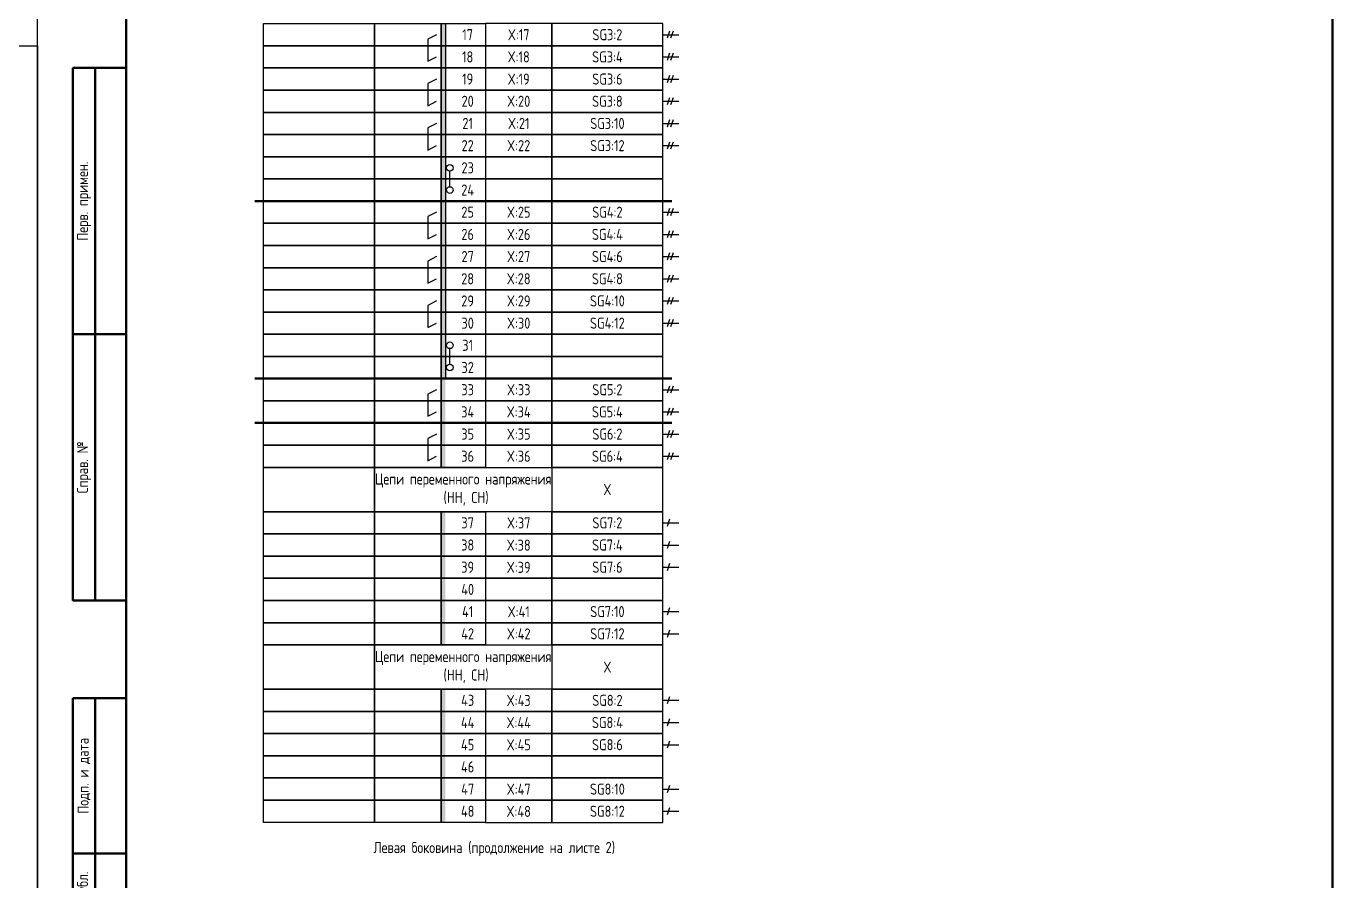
# Model space of a CAD drawing. Header units: millimetres. Extents: x -1117 to 4405, y -90 to 586.
# Drawn here: x 1257.5 to 1554.5, y 108.9 to 301.4 of the extents above; entities that cross this region are included whole.
import ezdxf

# ---------------------------------------------------------------- set-up
doc = ezdxf.new("R2010")
doc.units = ezdxf.units.MM
doc.styles.add('Gost_type_A', font='GOST_A.TTF')

# ---------------------------------------------------------------- blocks, each defined once
blk = doc.blocks.new('Формат_А3')
blk.add_lwpolyline([(-420, 297), (0, 297), (0, 0), (-420, 0)], close=True)
blk = doc.blocks.new('Штамп левый верхний')
at = {"lineweight": 50}
for points in [[(-12, 0), (-7, 0), (-7, -60), (-12, -60)], [(-7, 0), (0, 0), (0, -60), (-7, -60)], [(-12, -60), (-7, -60), (-7, -120), (-12, -120)], [(-7, -60), (0, -60), (0, -120), (-7, -120)]]:
    blk.add_lwpolyline(points, close=True, dxfattribs=at)
at = {"char_height": 2.5, "width": 60, "attachment_point": 5, "rotation": 90, "style": 'Gost_type_A'}
for s, insert in [('Перв. примен.', (-9.5, -30)), ('Справ. №', (-9.5, -90))]:
    blk.add_mtext(s, dxfattribs=dict(at, insert=insert))
blk = doc.blocks.new('Штамп левый нижний')
at = {"lineweight": 50}
for points in [[(-12, 145), (-7, 145), (-7, 110), (-12, 110)], [(-7, 145), (0, 145), (0, 110), (-7, 110)], [(-12, 110), (-7, 110), (-7, 85), (-12, 85)], [(-7, 110), (0, 110), (0, 85), (-7, 85)], [(-12, 85), (-7, 85), (-7, 60), (-12, 60)], [(-7, 85), (0, 85), (0, 60), (-7, 60)], [(-12, 60), (-7, 60), (-7, 25), (-12, 25)], [(-7, 60), (0, 60), (0, 25), (-7, 25)], [(-12, 25), (-7, 25), (-7, 0), (-12, 0)], [(-7, 25), (0, 25), (0, 0), (-7, 0)]]:
    blk.add_lwpolyline(points, close=True, dxfattribs=at)
at = {"char_height": 2.5, "attachment_point": 5, "rotation": 90, "style": 'Gost_type_A'}
for s, insert, width in [('Подп. и дата', (-9.5, 127.5), 35), ('Инв. № дубл.', (-9.5, 97.5), 25), ('Взам. инв. №', (-9.5, 72.5), 25), ('Подп. и дата', (-9.5, 42.5), 35), ('Инв. N подл.', (-9.5, 12.5), 25)]:
    blk.add_mtext(s, dxfattribs=dict(at, insert=insert, width=width))

msp = doc.modelspace()

# ---------------------------------------------------------------- hatches: boundary and pattern name
h = msp.add_hatch(color=256)
h.dxf.hatch_style = 1
h.paths.add_polyline_path([(1352, 302), (1351, 302), (1351, 262), (1352, 262)])
h = msp.add_hatch(color=256)
h.dxf.hatch_style = 1
h.paths.add_polyline_path([(1352, 262), (1351, 262), (1351, 202), (1352, 202)])
h = msp.add_hatch(color=7)
h.dxf.hatch_style = 1
h.paths.add_polyline_path([(1352, 192), (1351, 192), (1351, 162), (1352, 162)])
h = msp.add_hatch(color=7)
h.dxf.hatch_style = 1
h.paths.add_polyline_path([(1352, 152), (1351, 152), (1351, 122), (1352, 122)])

# ---------------------------------------------------------------- linework, layer by layer
for p, q in [((1402.54, 300.31), (1401.96, 298.69)), ((1403.33, 300.31), (1402.75, 298.69)), ((1401, 299.5), (1404.62, 299.5)), ((1401, 294.5), (1404.62, 294.5)), ((1402.54, 295.31), (1401.96, 293.69)), ((1403.33, 295.31), (1402.75, 293.69)), ((1401, 289.5), (1404.62, 289.5)), ((1402.54, 290.31), (1401.96, 288.69)), ((1403.33, 290.31), (1402.75, 288.69)), ((1402.54, 285.31), (1401.96, 283.69)), ((1403.33, 285.31), (1402.75, 283.69)), ((1401, 284.5), (1404.62, 284.5)), ((1401, 279.5), (1404.62, 279.5)), ((1402.54, 280.31), (1401.96, 278.69)), ((1403.33, 280.31), (1402.75, 278.69)), ((1401, 274.5), (1404.62, 274.5)), ((1402.54, 275.31), (1401.96, 273.69)), ((1403.33, 275.31), (1402.75, 273.69)), ((1353, 265.25), (1353, 268.75)), ((1401, 259.5), (1404.62, 259.5)), ((1402.54, 260.31), (1401.96, 258.69)), ((1403.33, 260.31), (1402.75, 258.69)), ((1401, 254.5), (1404.62, 254.5)), ((1402.54, 255.31), (1401.96, 253.69)), ((1403.33, 255.31), (1402.75, 253.69)), ((1401, 249.5), (1404.62, 249.5)), ((1402.54, 250.31), (1401.96, 248.69)), ((1403.33, 250.31), (1402.75, 248.69)), ((1401, 244.5), (1404.62, 244.5)), ((1402.54, 245.31), (1401.96, 243.69)), ((1403.33, 245.31), (1402.75, 243.69)), ((1401, 239.5), (1404.62, 239.5)), ((1402.54, 240.31), (1401.96, 238.69)), ((1403.33, 240.31), (1402.75, 238.69)), ((1402.54, 235.31), (1401.96, 233.69)), ((1403.33, 235.31), (1402.75, 233.69)), ((1401, 234.5), (1404.62, 234.5)), ((1353, 225.25), (1353, 228.75)), ((1402.54, 220.31), (1401.96, 218.69)), ((1403.33, 220.31), (1402.75, 218.69)), ((1401, 219.5), (1404.62, 219.5)), ((1401, 214.5), (1404.62, 214.5)), ((1402.54, 215.31), (1401.96, 213.69)), ((1403.33, 215.31), (1402.75, 213.69)), ((1401, 209.5), (1404.62, 209.5)), ((1402.54, 210.31), (1401.96, 208.69)), ((1403.33, 210.31), (1402.75, 208.69)), ((1402.54, 205.31), (1401.96, 203.69)), ((1403.33, 205.31), (1402.75, 203.69)), ((1401, 204.5), (1404.62, 204.5)), ((1402.54, 190.31), (1401.96, 188.69)), ((1401, 189.5), (1404.62, 189.5)), ((1401, 184.5), (1404.62, 184.5)), ((1402.54, 185.31), (1401.96, 183.69)), ((1401, 179.5), (1404.62, 179.5)), ((1402.54, 180.31), (1401.96, 178.69)), ((1401, 169.5), (1404.62, 169.5)), ((1402.54, 170.31), (1401.96, 168.69)), ((1401, 164.5), (1404.62, 164.5)), ((1402.54, 165.31), (1401.96, 163.69)), ((1401, 149.5), (1404.62, 149.5)), ((1402.54, 150.31), (1401.96, 148.69)), ((1401, 144.5), (1404.62, 144.5)), ((1402.54, 145.31), (1401.96, 143.69)), ((1402.54, 140.31), (1401.96, 138.69)), ((1401, 139.5), (1404.62, 139.5)), ((1401, 129.5), (1404.62, 129.5)), ((1402.54, 130.31), (1401.96, 128.69)), ((1402.54, 125.31), (1401.96, 123.69)), ((1401, 124.5), (1404.62, 124.5))]:
    msp.add_line(p, q)
at = {"lineweight": 50}
for p, q in [((1309, 262), (1403, 262)), ((1309, 222), (1403, 222)), ((1309, 212), (1403, 212))]:
    msp.add_line(p, q, dxfattribs=at)
for points in [[(1557, 420), (1557, 0), (1260, 0), (1260, 420)], [(1311, 302), (1336, 302), (1336, 297), (1311, 297)], [(1336, 302), (1351, 302), (1351, 297), (1336, 297)], [(1351, 302), (1361, 302), (1361, 297), (1351, 297)], [(1376, 302), (1361, 302), (1361, 297), (1376, 297)], [(1401, 302), (1376, 302), (1376, 297), (1401, 297)], [(1311, 297), (1336, 297), (1336, 292), (1311, 292)], [(1336, 297), (1351, 297), (1351, 292), (1336, 292)], [(1351, 297), (1361, 297), (1361, 292), (1351, 292)], [(1376, 297), (1361, 297), (1361, 292), (1376, 292)], [(1401, 297), (1376, 297), (1376, 292), (1401, 292)], [(1311, 292), (1336, 292), (1336, 287), (1311, 287)], [(1336, 292), (1351, 292), (1351, 287), (1336, 287)], [(1351, 292), (1361, 292), (1361, 287), (1351, 287)], [(1376, 292), (1361, 292), (1361, 287), (1376, 287)], [(1401, 292), (1376, 292), (1376, 287), (1401, 287)], [(1311, 287), (1336, 287), (1336, 282), (1311, 282)], [(1336, 287), (1351, 287), (1351, 282), (1336, 282)], [(1351, 287), (1361, 287), (1361, 282), (1351, 282)], [(1376, 287), (1361, 287), (1361, 282), (1376, 282)], [(1401, 287), (1376, 287), (1376, 282), (1401, 282)], [(1311, 282), (1336, 282), (1336, 277), (1311, 277)], [(1336, 282), (1351, 282), (1351, 277), (1336, 277)], [(1351, 282), (1361, 282), (1361, 277), (1351, 277)], [(1376, 282), (1361, 282), (1361, 277), (1376, 277)], [(1401, 282), (1376, 282), (1376, 277), (1401, 277)], [(1311, 277), (1336, 277), (1336, 272), (1311, 272)], [(1336, 277), (1351, 277), (1351, 272), (1336, 272)], [(1351, 277), (1361, 277), (1361, 272), (1351, 272)], [(1376, 277), (1361, 277), (1361, 272), (1376, 272)], [(1401, 277), (1376, 277), (1376, 272), (1401, 272)], [(1311, 272), (1336, 272), (1336, 267), (1311, 267)], [(1336, 272), (1351, 272), (1351, 267), (1336, 267)], [(1351, 272), (1361, 272), (1361, 267), (1351, 267)], [(1376, 272), (1361, 272), (1361, 267), (1376, 267)], [(1401, 272), (1376, 272), (1376, 267), (1401, 267)], [(1311, 267), (1336, 267), (1336, 262), (1311, 262)], [(1336, 267), (1351, 267), (1351, 262), (1336, 262)], [(1351, 267), (1361, 267), (1361, 262), (1351, 262)], [(1376, 267), (1361, 267), (1361, 262), (1376, 262)], [(1401, 267), (1376, 267), (1376, 262), (1401, 262)], [(1311, 262), (1336, 262), (1336, 257), (1311, 257)], [(1336, 262), (1351, 262), (1351, 257), (1336, 257)], [(1351, 262), (1361, 262), (1361, 257), (1351, 257)], [(1376, 262), (1361, 262), (1361, 257), (1376, 257)], [(1401, 262), (1376, 262), (1376, 257), (1401, 257)], [(1311, 257), (1336, 257), (1336, 252), (1311, 252)], [(1336, 257), (1351, 257), (1351, 252), (1336, 252)], [(1351, 257), (1361, 257), (1361, 252), (1351, 252)], [(1376, 257), (1361, 257), (1361, 252), (1376, 252)], [(1401, 257), (1376, 257), (1376, 252), (1401, 252)], [(1311, 252), (1336, 252), (1336, 247), (1311, 247)], [(1336, 252), (1351, 252), (1351, 247), (1336, 247)], [(1351, 252), (1361, 252), (1361, 247), (1351, 247)], [(1376, 252), (1361, 252), (1361, 247), (1376, 247)], [(1401, 252), (1376, 252), (1376, 247), (1401, 247)], [(1311, 247), (1336, 247), (1336, 242), (1311, 242)], [(1336, 247), (1351, 247), (1351, 242), (1336, 242)], [(1351, 247), (1361, 247), (1361, 242), (1351, 242)], [(1376, 247), (1361, 247), (1361, 242), (1376, 242)], [(1401, 247), (1376, 247), (1376, 242), (1401, 242)], [(1311, 242), (1336, 242), (1336, 237), (1311, 237)], [(1336, 242), (1351, 242), (1351, 237), (1336, 237)], [(1351, 242), (1361, 242), (1361, 237), (1351, 237)], [(1376, 242), (1361, 242), (1361, 237), (1376, 237)], [(1401, 242), (1376, 242), (1376, 237), (1401, 237)], [(1311, 237), (1336, 237), (1336, 232), (1311, 232)], [(1336, 237), (1351, 237), (1351, 232), (1336, 232)], [(1351, 237), (1361, 237), (1361, 232), (1351, 232)], [(1376, 237), (1361, 237), (1361, 232), (1376, 232)], [(1401, 237), (1376, 237), (1376, 232), (1401, 232)], [(1311, 232), (1336, 232), (1336, 227), (1311, 227)], [(1336, 232), (1351, 232), (1351, 227), (1336, 227)], [(1351, 232), (1361, 232), (1361, 227), (1351, 227)], [(1376, 232), (1361, 232), (1361, 227), (1376, 227)], [(1401, 232), (1376, 232), (1376, 227), (1401, 227)], [(1311, 227), (1336, 227), (1336, 222), (1311, 222)], [(1336, 227), (1351, 227), (1351, 222), (1336, 222)], [(1351, 227), (1361, 227), (1361, 222), (1351, 222)], [(1376, 227), (1361, 227), (1361, 222), (1376, 222)], [(1401, 227), (1376, 227), (1376, 222), (1401, 222)], [(1311, 222), (1336, 222), (1336, 217), (1311, 217)], [(1336, 222), (1351, 222), (1351, 217), (1336, 217)], [(1351, 222), (1361, 222), (1361, 217), (1351, 217)], [(1376, 222), (1361, 222), (1361, 217), (1376, 217)], [(1401, 222), (1376, 222), (1376, 217), (1401, 217)], [(1311, 217), (1336, 217), (1336, 212), (1311, 212)], [(1336, 217), (1351, 217), (1351, 212), (1336, 212)], [(1351, 217), (1361, 217), (1361, 212), (1351, 212)], [(1376, 217), (1361, 217), (1361, 212), (1376, 212)], [(1401, 217), (1376, 217), (1376, 212), (1401, 212)], [(1311, 212), (1336, 212), (1336, 207), (1311, 207)], [(1336, 212), (1351, 212), (1351, 207), (1336, 207)], [(1351, 212), (1361, 212), (1361, 207), (1351, 207)], [(1376, 212), (1361, 212), (1361, 207), (1376, 207)], [(1401, 212), (1376, 212), (1376, 207), (1401, 207)], [(1311, 207), (1336, 207), (1336, 202), (1311, 202)], [(1336, 207), (1351, 207), (1351, 202), (1336, 202)], [(1351, 207), (1361, 207), (1361, 202), (1351, 202)], [(1376, 207), (1361, 207), (1361, 202), (1376, 202)], [(1401, 207), (1376, 207), (1376, 202), (1401, 202)], [(1311, 202), (1336, 202), (1336, 192), (1311, 192)], [(1336, 202), (1376, 202), (1376, 192), (1336, 192)], [(1401, 202), (1376, 202), (1376, 192), (1401, 192)], [(1311, 192), (1336, 192), (1336, 187), (1311, 187)], [(1336, 192), (1351, 192), (1351, 187), (1336, 187)], [(1351, 192), (1361, 192), (1361, 187), (1351, 187)], [(1376, 192), (1361, 192), (1361, 187), (1376, 187)], [(1401, 192), (1376, 192), (1376, 187), (1401, 187)], [(1311, 187), (1336, 187), (1336, 182), (1311, 182)], [(1336, 187), (1351, 187), (1351, 182), (1336, 182)], [(1351, 187), (1361, 187), (1361, 182), (1351, 182)], [(1376, 187), (1361, 187), (1361, 182), (1376, 182)], [(1401, 187), (1376, 187), (1376, 182), (1401, 182)], [(1311, 182), (1336, 182), (1336, 177), (1311, 177)], [(1336, 182), (1351, 182), (1351, 177), (1336, 177)], [(1351, 182), (1361, 182), (1361, 177), (1351, 177)], [(1376, 182), (1361, 182), (1361, 177), (1376, 177)], [(1401, 182), (1376, 182), (1376, 177), (1401, 177)], [(1311, 177), (1336, 177), (1336, 172), (1311, 172)], [(1336, 177), (1351, 177), (1351, 172), (1336, 172)], [(1351, 177), (1361, 177), (1361, 172), (1351, 172)], [(1376, 177), (1361, 177), (1361, 172), (1376, 172)], [(1401, 177), (1376, 177), (1376, 172), (1401, 172)], [(1311, 172), (1336, 172), (1336, 167), (1311, 167)], [(1336, 172), (1351, 172), (1351, 167), (1336, 167)], [(1351, 172), (1361, 172), (1361, 167), (1351, 167)], [(1376, 172), (1361, 172), (1361, 167), (1376, 167)], [(1401, 172), (1376, 172), (1376, 167), (1401, 167)], [(1311, 167), (1336, 167), (1336, 162), (1311, 162)], [(1336, 167), (1351, 167), (1351, 162), (1336, 162)], [(1351, 167), (1361, 167), (1361, 162), (1351, 162)], [(1376, 167), (1361, 167), (1361, 162), (1376, 162)], [(1401, 167), (1376, 167), (1376, 162), (1401, 162)], [(1311, 162), (1336, 162), (1336, 152), (1311, 152)], [(1336, 162), (1376, 162), (1376, 152), (1336, 152)], [(1401, 162), (1376, 162), (1376, 152), (1401, 152)], [(1311, 152), (1336, 152), (1336, 147), (1311, 147)], [(1336, 152), (1351, 152), (1351, 147), (1336, 147)], [(1351, 152), (1361, 152), (1361, 147), (1351, 147)], [(1376, 152), (1361, 152), (1361, 147), (1376, 147)], [(1401, 152), (1376, 152), (1376, 147), (1401, 147)], [(1311, 147), (1336, 147), (1336, 142), (1311, 142)], [(1336, 147), (1351, 147), (1351, 142), (1336, 142)], [(1351, 147), (1361, 147), (1361, 142), (1351, 142)], [(1376, 147), (1361, 147), (1361, 142), (1376, 142)], [(1401, 147), (1376, 147), (1376, 142), (1401, 142)], [(1311, 142), (1336, 142), (1336, 137), (1311, 137)], [(1336, 142), (1351, 142), (1351, 137), (1336, 137)], [(1351, 142), (1361, 142), (1361, 137), (1351, 137)], [(1376, 142), (1361, 142), (1361, 137), (1376, 137)], [(1401, 142), (1376, 142), (1376, 137), (1401, 137)], [(1311, 137), (1336, 137), (1336, 132), (1311, 132)], [(1336, 137), (1351, 137), (1351, 132), (1336, 132)], [(1351, 137), (1361, 137), (1361, 132), (1351, 132)], [(1376, 137), (1361, 137), (1361, 132), (1376, 132)], [(1401, 137), (1376, 137), (1376, 132), (1401, 132)], [(1311, 132), (1336, 132), (1336, 127), (1311, 127)], [(1336, 132), (1351, 132), (1351, 127), (1336, 127)], [(1351, 132), (1361, 132), (1361, 127), (1351, 127)], [(1376, 132), (1361, 132), (1361, 127), (1376, 127)], [(1401, 132), (1376, 132), (1376, 127), (1401, 127)], [(1311, 127), (1336, 127), (1336, 122), (1311, 122)], [(1336, 127), (1351, 127), (1351, 122), (1336, 122)], [(1351, 127), (1361, 127), (1361, 122), (1351, 122)], [(1376, 127), (1361, 127), (1361, 122), (1376, 122)], [(1401, 127), (1376, 127), (1376, 122), (1401, 122)]]:
    msp.add_lwpolyline(points, close=True)
msp.add_lwpolyline([(1552, 415), (1552, 5), (1280, 5), (1280, 415)], close=True, dxfattribs=at)
for points in [[(1351, 262), (1351, 302), (1352, 302), (1352, 262)], [(1350, 299.5), (1348, 298.5), (1348, 293.5), (1350, 294.5)], [(1350, 289.5), (1348, 288.5), (1348, 283.5), (1350, 284.5)], [(1350, 279.5), (1348, 278.5), (1348, 273.5), (1350, 274.5)], [(1351, 222), (1351, 262), (1352, 262), (1352, 222)], [(1350, 259.5), (1348, 258.5), (1348, 253.5), (1350, 254.5)], [(1350, 249.5), (1348, 248.5), (1348, 243.5), (1350, 244.5)], [(1350, 239.5), (1348, 238.5), (1348, 233.5), (1350, 234.5)], [(1350, 219.5), (1348, 218.5), (1348, 213.5), (1350, 214.5)], [(1350, 209.5), (1348, 208.5), (1348, 203.5), (1350, 204.5)]]:
    msp.add_lwpolyline(points)
for centre in [(1353, 269.5), (1353, 264.5), (1353, 229.5), (1353, 224.5)]:
    msp.add_circle(centre, 0.75)

# ---------------------------------------------------------------- block references
at = {"color": 1}
for name, p in [('Формат_А3', (1260, 0)), ('Штамп левый верхний', (1280, 292)), ('Штамп левый нижний', (1280, 5))]:
    msp.add_blockref(name, p, dxfattribs=at)

# ---------------------------------------------------------------- texts
at = {"ltscale": 10, "char_height": 2.5, "attachment_point": 5, "style": 'Gost_type_A'}
for s, insert, width in [('17', (1357, 299.5), 8), ('X:17', (1368.5, 299.5), 15), ('18', (1357, 294.5), 8), ('X:18', (1368.5, 294.5), 15), ('19', (1357, 289.5), 8), ('X:19', (1368.5, 289.5), 15), ('20', (1357, 284.5), 8), ('X:20', (1368.5, 284.5), 15), ('21', (1357, 279.5), 8), ('X:21', (1368.5, 279.5), 15), ('22', (1357, 274.5), 8), ('X:22', (1368.5, 274.5), 15), ('23', (1357, 269.5), 8), ('24', (1357, 264.5), 8), ('25', (1357, 259.5), 8), ('X:25', (1368.5, 259.5), 15), ('26', (1357, 254.5), 8), ('X:26', (1368.5, 254.5), 15), ('27', (1357, 249.5), 8), ('X:27', (1368.5, 249.5), 15), ('28', (1357, 244.5), 8), ('X:28', (1368.5, 244.5), 15), ('29', (1357, 239.5), 8), ('X:29', (1368.5, 239.5), 15), ('30', (1357, 234.5), 8), ('X:30', (1368.5, 234.5), 15), ('31', (1357, 229.5), 8), ('32', (1357, 224.5), 8), ('33', (1357, 219.5), 8), ('X:33', (1368.5, 219.5), 15), ('34', (1357, 214.5), 8), ('X:34', (1368.5, 214.5), 15), ('35', (1357, 209.5), 8), ('X:35', (1368.5, 209.5), 15), ('36', (1357, 204.5), 8), ('X:36', (1368.5, 204.5), 15), ('37', (1357, 189.5), 8), ('X:37', (1368.5, 189.47), 15), ('38', (1357, 184.5), 8), ('X:38', (1368.5, 184.47), 15), ('39', (1357, 179.5), 8), ('X:39', (1368.5, 179.47), 15), ('40', (1357, 174.5), 8), ('41', (1357, 169.5), 8), ('X:41', (1368.5, 169.47), 15), ('42', (1357, 164.5), 8), ('X:42', (1368.5, 164.47), 15), ('43', (1357, 149.5), 8), ('X:43', (1368.5, 149.47), 15), ('44', (1357, 144.5), 8), ('X:44', (1368.5, 144.47), 15), ('45', (1357, 139.5), 8), ('X:45', (1368.5, 139.47), 15), ('46', (1357, 134.5), 8), ('47', (1357, 129.5), 8), ('X:47', (1368.5, 129.47), 15), ('48', (1357, 124.5), 8), ('X:48', (1368.5, 124.47), 15)]:
    msp.add_mtext(s, dxfattribs=dict(at, insert=insert, width=width))
at = {"char_height": 2.5, "attachment_point": 5, "style": 'Gost_type_A'}
for s, insert, width in [('SG3:2', (1388.5, 299.5), 25), ('SG3:4', (1388.5, 294.5), 25), ('SG3:6', (1388.5, 289.5), 25), ('SG3:8', (1388.5, 284.5), 25), ('SG3:10', (1388.5, 279.5), 25), ('SG3:12', (1388.5, 274.5), 25), ('SG4:2', (1388.5, 259.5), 25), ('SG4:4', (1388.5, 254.5), 25), ('SG4:6', (1388.5, 249.5), 25), ('SG4:8', (1388.5, 244.5), 25), ('SG4:10', (1388.5, 239.5), 25), ('SG4:12', (1388.5, 234.5), 25), ('SG5:2', (1388.5, 219.5), 25), ('SG5:4', (1388.5, 214.5), 25), ('SG6:2', (1388.5, 209.5), 25), ('SG6:4', (1388.5, 204.5), 25), ('Цепи переменного напряжения  (НН, СН)', (1356, 197), 40), ('X', (1388.5, 197), 25), ('SG7:2', (1388.5, 189.5), 25), ('SG7:4', (1388.5, 184.5), 25), ('SG7:6', (1388.5, 179.5), 25), ('SG7:10', (1388.5, 169.5), 25), ('SG7:12', (1388.5, 164.5), 25), ('Цепи переменного напряжения  (НН, СН)', (1356, 157), 40), ('X', (1388.5, 157), 25), ('SG8:2', (1388.5, 149.5), 25), ('SG8:4', (1388.5, 144.5), 25), ('SG8:6', (1388.5, 139.5), 25), ('SG8:10', (1388.5, 129.5), 25), ('SG8:12', (1388.5, 124.5), 25), ('Левая боковина (продолжение на листе 2)', (1363, 116), 90)]:
    msp.add_mtext(s, dxfattribs=dict(at, insert=insert, width=width))

doc.saveas('drawing.dxf')
